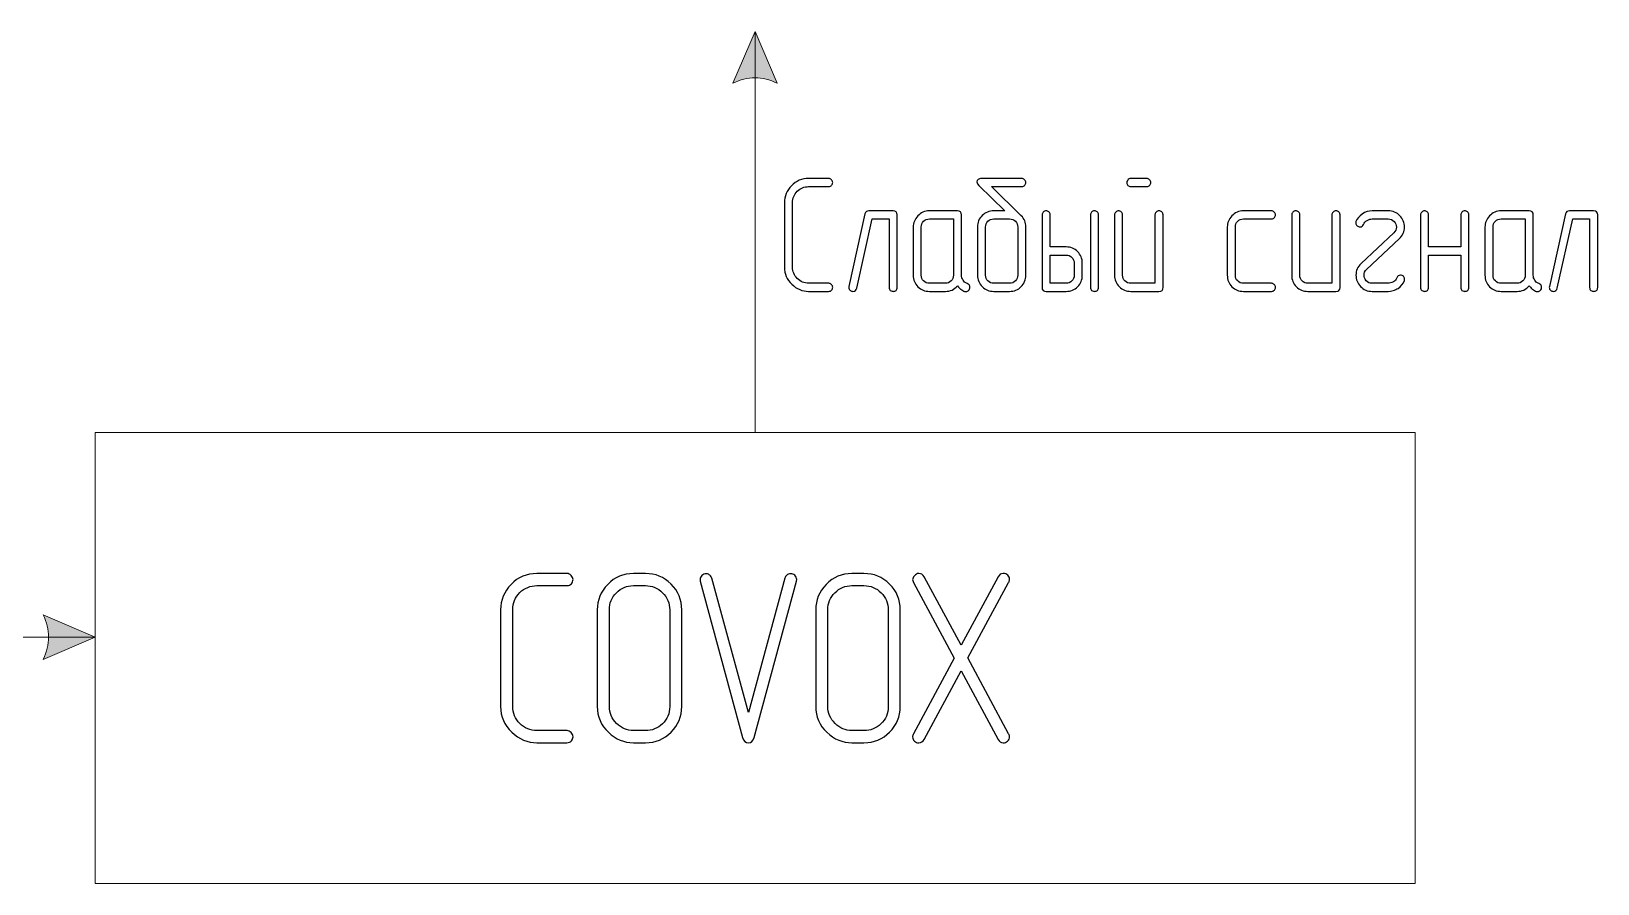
# Model space of a CAD drawing. Header units: millimetres. Extents: x -200 to 200, y -144 to 143.
# Drawn here: x -42.2 to 11.4, y -100.5 to -71.4 of the extents above; entities that cross this region are included whole.
import ezdxf

# ---------------------------------------------------------------- set-up
doc = ezdxf.new("R2010")
doc.units = ezdxf.units.MM
doc.header["$MEASUREMENT"] = 0
doc.layers.add('BLACK', color=7, linetype='Continuous')

msp = doc.modelspace()

# ---------------------------------------------------------------- hatches: boundary and pattern name
at = {"layer": 'BLACK', "true_color": 0x2b2a29}
h = msp.add_hatch(color=250, dxfattribs=at)
edge = h.paths.add_edge_path()
edge.add_spline(control_points=[(-17.443, -71.3747), (-17.443, -71.3747), (-18.205, -73.1526), (-18.205, -73.1526), (-17.697, -72.8986), (-17.189, -72.8987), (-16.681, -73.1527), (-16.681, -73.1527), (-17.443, -71.3747), (-17.443, -71.3747)], knot_values=[0, 0, 0, 0, 0.3333333, 0.3333333, 0.3333333, 0.6666667, 0.6666667, 0.6666667, 1, 1, 1, 1], degree=3, periodic=1)
h = msp.add_hatch(color=250, dxfattribs=at)
edge = h.paths.add_edge_path()
edge.add_spline(control_points=[(-40.0365, -92.0979), (-40.0365, -92.0979), (-41.8145, -91.3359), (-41.8145, -91.3359), (-41.5605, -91.8439), (-41.5605, -92.3519), (-41.8145, -92.8599), (-41.8145, -92.8599), (-40.0365, -92.0979), (-40.0365, -92.0979)], knot_values=[0, 0, 0, 0, 0.3333333, 0.3333333, 0.3333333, 0.6666667, 0.6666667, 0.6666667, 1, 1, 1, 1], degree=3, periodic=1)

# ---------------------------------------------------------------- linework, layer by layer
at = {"layer": 'BLACK', "color": 250, "lineweight": 20}
msp.add_lwpolyline([(-40.0365, -100.5345), (5.1505, -100.5345), (5.1505, -85.1043), (-40.0365, -85.1043), (-40.0365, -100.5345)], close=True, dxfattribs=at)
for points in [[(-39.771, 92.8986), (-39.771, 92.8986), (-109.3226, 92.8986), (-109.3226, 92.8986), (-109.3226, 92.8986), (-109.3226, -92.0979), (-109.3226, -92.0979), (-109.3226, -92.0979), (-40.0365, -92.0979), (-40.0365, -92.0979)], [(-17.443, -71.3747), (-17.443, -71.3747), (-18.205, -73.1526), (-18.205, -73.1526), (-17.697, -72.8986), (-17.189, -72.8987), (-16.681, -73.1527), (-16.681, -73.1527), (-17.443, -71.3747), (-17.443, -71.3747)], [(-40.0365, -92.0979), (-40.0365, -92.0979), (-41.8145, -91.3359), (-41.8145, -91.3359), (-41.5605, -91.8439), (-41.5605, -92.3519), (-41.8145, -92.8599), (-41.8145, -92.8599), (-40.0365, -92.0979), (-40.0365, -92.0979)]]:
    msp.add_open_spline(points, degree=3, knots=[0, 0, 0, 0, 0.3333333, 0.3333333, 0.3333333, 0.6666667, 0.6666667, 0.6666667, 1, 1, 1, 1], dxfattribs=at)
msp.add_open_spline([(-17.443, -85.1043), (-17.443, -85.1043), (-17.443, -71.3747), (-17.443, -71.3747)], degree=3, dxfattribs=at)
at = {"layer": 'BLACK', "color": 250}
for points, knots in [([(-14.9239, -80.2706), (-14.9239, -80.2706), (-15.6097, -80.2706), (-15.6097, -80.2706), (-15.8242, -80.2706), (-16.0161, -80.1897), (-16.1855, -80.0288), (-16.3539, -79.868), (-16.4385, -79.6732), (-16.4385, -79.4437), (-16.4385, -79.4437), (-16.4385, -77.2367), (-16.4385, -77.2367), (-16.4385, -77.0166), (-16.3586, -76.8238), (-16.1986, -76.6582), (-16.0387, -76.4926), (-15.843, -76.4098), (-15.6097, -76.4098), (-15.6097, -76.4098), (-14.9239, -76.4098), (-14.9239, -76.4098), (-14.8901, -76.4098), (-14.859, -76.4249), (-14.8299, -76.454), (-14.8007, -76.4832), (-14.7857, -76.5152), (-14.7857, -76.5481), (-14.7857, -76.581), (-14.7979, -76.613), (-14.8214, -76.6422), (-14.8459, -76.6714), (-14.8797, -76.6864), (-14.923, -76.6864), (-14.923, -76.6864), (-15.6088, -76.6864), (-15.6088, -76.6864), (-15.7612, -76.6864), (-15.891, -76.7391), (-15.9992, -76.8444), (-16.1074, -76.9508), (-16.1619, -77.0815), (-16.1619, -77.2377), (-16.1619, -77.2377), (-16.1619, -79.4428), (-16.1619, -79.4428), (-16.1619, -79.5933), (-16.1074, -79.7231), (-15.9992, -79.8313), (-15.891, -79.9395), (-15.7612, -79.994), (-15.6088, -79.994), (-15.6088, -79.994), (-14.923, -79.994), (-14.923, -79.994), (-14.8901, -79.994), (-14.859, -80.0091), (-14.8299, -80.0382), (-14.8007, -80.0674), (-14.7857, -80.0994), (-14.7857, -80.1323), (-14.7857, -80.1652), (-14.7979, -80.1972), (-14.8214, -80.2264), (-14.8459, -80.2555), (-14.8797, -80.2706), (-14.9239, -80.2706)], [0, 0, 0, 0, 0.0454545, 0.0454545, 0.0454545, 0.0909091, 0.0909091, 0.0909091, 0.1363636, 0.1363636, 0.1363636, 0.1818182, 0.1818182, 0.1818182, 0.2272727, 0.2272727, 0.2272727, 0.2727273, 0.2727273, 0.2727273, 0.3181818, 0.3181818, 0.3181818, 0.3636364, 0.3636364, 0.3636364, 0.4090909, 0.4090909, 0.4090909, 0.4545455, 0.4545455, 0.4545455, 0.5, 0.5, 0.5, 0.5454545, 0.5454545, 0.5454545, 0.5909091, 0.5909091, 0.5909091, 0.6363636, 0.6363636, 0.6363636, 0.6818182, 0.6818182, 0.6818182, 0.7272727, 0.7272727, 0.7272727, 0.7727273, 0.7727273, 0.7727273, 0.8181818, 0.8181818, 0.8181818, 0.8636364, 0.8636364, 0.8636364, 0.9090909, 0.9090909, 0.9090909, 0.9545455, 0.9545455, 0.9545455, 1, 1, 1, 1]), ([(-8.3397, -77.6704), (-8.3397, -77.6704), (-8.335, -77.6761), (-8.335, -77.6761), (-8.335, -77.6761), (-8.3293, -77.6817), (-8.3293, -77.6817), (-8.2268, -77.788), (-8.1751, -77.9159), (-8.1751, -78.0646), (-8.1751, -78.0646), (-8.1751, -79.7193), (-8.1751, -79.7193), (-8.1751, -79.8698), (-8.2277, -79.9997), (-8.3331, -80.1079), (-8.4394, -80.216), (-8.5711, -80.2706), (-8.7292, -80.2706), (-8.7292, -80.2706), (-9.2748, -80.2706), (-9.2748, -80.2706), (-9.4272, -80.2706), (-9.5579, -80.216), (-9.6661, -80.1079), (-9.7743, -79.9997), (-9.8289, -79.8698), (-9.8289, -79.7193), (-9.8289, -79.7193), (-9.8289, -78.0674), (-9.8289, -78.0674), (-9.8289, -77.9131), (-9.7752, -77.7824), (-9.6689, -77.6761), (-9.5617, -77.5698), (-9.43, -77.5161), (-9.2738, -77.5161), (-9.2738, -77.5161), (-8.8975, -77.5161), (-8.8975, -77.5161), (-8.8975, -77.5161), (-9.7847, -76.6478), (-9.7847, -76.6478), (-9.7847, -76.6478), (-9.8289, -76.5895), (-9.8289, -76.5895), (-9.8402, -76.5688), (-9.8458, -76.5481), (-9.8458, -76.5255), (-9.8458, -76.4926), (-9.8317, -76.4653), (-9.8044, -76.4428), (-9.7771, -76.4211), (-9.7386, -76.4098), (-9.6887, -76.4098), (-9.6887, -76.4098), (-8.3124, -76.4098), (-8.3124, -76.4098), (-8.2795, -76.4098), (-8.2484, -76.4249), (-8.2193, -76.454), (-8.1901, -76.4832), (-8.1751, -76.5152), (-8.1751, -76.5481), (-8.1751, -76.581), (-8.1873, -76.613), (-8.2108, -76.6422), (-8.2343, -76.6714), (-8.2682, -76.6864), (-8.3124, -76.6864), (-8.3124, -76.6864), (-9.35, -76.6864), (-9.35, -76.6864), (-9.35, -76.6864), (-8.3397, -77.6704), (-8.3397, -77.6704)], [0, 0, 0, 0, 0.04, 0.04, 0.04, 0.08, 0.08, 0.08, 0.12, 0.12, 0.12, 0.16, 0.16, 0.16, 0.2, 0.2, 0.2, 0.24, 0.24, 0.24, 0.28, 0.28, 0.28, 0.32, 0.32, 0.32, 0.36, 0.36, 0.36, 0.4, 0.4, 0.4, 0.44, 0.44, 0.44, 0.48, 0.48, 0.48, 0.52, 0.52, 0.52, 0.56, 0.56, 0.56, 0.6, 0.6, 0.6, 0.64, 0.64, 0.64, 0.68, 0.68, 0.68, 0.72, 0.72, 0.72, 0.76, 0.76, 0.76, 0.8, 0.8, 0.8, 0.84, 0.84, 0.84, 0.88, 0.88, 0.88, 0.92, 0.92, 0.92, 0.96, 0.96, 0.96, 1, 1, 1, 1]), ([(-4.0339, -76.6864), (-4.0339, -76.6864), (-4.5815, -76.6864), (-4.5815, -76.6864), (-4.6238, -76.6864), (-4.6577, -76.6732), (-4.684, -76.6478), (-4.7075, -76.6177), (-4.7197, -76.5848), (-4.7197, -76.5481), (-4.7197, -76.5274), (-4.7084, -76.5001), (-4.6849, -76.4635), (-4.6624, -76.4277), (-4.6275, -76.4098), (-4.5815, -76.4098), (-4.5815, -76.4098), (-4.0339, -76.4098), (-4.0339, -76.4098), (-4.001, -76.4098), (-3.969, -76.4249), (-3.9399, -76.454), (-3.9107, -76.4832), (-3.8957, -76.5152), (-3.8957, -76.5481), (-3.8957, -76.581), (-3.9079, -76.613), (-3.9314, -76.6422), (-3.9559, -76.6714), (-3.9897, -76.6864), (-4.0339, -76.6864)], [0, 0, 0, 0, 0.1, 0.1, 0.1, 0.2, 0.2, 0.2, 0.3, 0.3, 0.3, 0.4, 0.4, 0.4, 0.5, 0.5, 0.5, 0.6, 0.6, 0.6, 0.7, 0.7, 0.7, 0.8, 0.8, 0.8, 0.9, 0.9, 0.9, 1, 1, 1, 1]), ([(-12.5796, -80.1333), (-12.5796, -80.1765), (-12.5928, -80.2123), (-12.6182, -80.2377), (-12.6445, -80.2593), (-12.6775, -80.2706), (-12.7179, -80.2706), (-12.7348, -80.2706), (-12.7668, -80.2593), (-12.8148, -80.2377), (-12.8421, -80.2151), (-12.8562, -80.1803), (-12.8562, -80.1333), (-12.8562, -80.1333), (-12.8562, -77.7927), (-12.8562, -77.7927), (-12.8562, -77.7927), (-13.4347, -77.7927), (-13.4347, -77.7927), (-13.4347, -77.7927), (-13.9616, -80.1634), (-13.9616, -80.1634), (-13.9785, -80.2349), (-14.0208, -80.2706), (-14.0914, -80.2706), (-14.1299, -80.2706), (-14.1629, -80.2584), (-14.192, -80.233), (-14.2203, -80.2085), (-14.2344, -80.1756), (-14.2344, -80.1361), (-14.2344, -80.1361), (-14.2315, -80.1022), (-14.2315, -80.1022), (-14.2315, -80.1022), (-13.6803, -77.6234), (-13.6803, -77.6234), (-13.6633, -77.5519), (-13.6182, -77.5161), (-13.5448, -77.5161), (-13.5448, -77.5161), (-12.7179, -77.5161), (-12.7179, -77.5161), (-12.6257, -77.5161), (-12.5796, -77.5622), (-12.5796, -77.6535), (-12.5796, -77.6535), (-12.5796, -80.1333), (-12.5796, -80.1333)], [0, 0, 0, 0, 0.0625, 0.0625, 0.0625, 0.125, 0.125, 0.125, 0.1875, 0.1875, 0.1875, 0.25, 0.25, 0.25, 0.3125, 0.3125, 0.3125, 0.375, 0.375, 0.375, 0.4375, 0.4375, 0.4375, 0.5, 0.5, 0.5, 0.5625, 0.5625, 0.5625, 0.625, 0.625, 0.625, 0.6875, 0.6875, 0.6875, 0.75, 0.75, 0.75, 0.8125, 0.8125, 0.8125, 0.875, 0.875, 0.875, 0.9375, 0.9375, 0.9375, 1, 1, 1, 1]), ([(-10.1873, -80.0034), (-10.1215, -80.026), (-10.0876, -80.0693), (-10.0876, -80.1333), (-10.0876, -80.1737), (-10.1008, -80.2076), (-10.1271, -80.2349), (-10.1487, -80.2621), (-10.1798, -80.2762), (-10.2202, -80.2762), (-10.2202, -80.2762), (-10.2701, -80.2706), (-10.2701, -80.2706), (-10.3105, -80.2593), (-10.3548, -80.2339), (-10.4027, -80.1925), (-10.4187, -80.1831), (-10.4554, -80.1474), (-10.5128, -80.0843), (-10.621, -80.2085), (-10.7593, -80.2706), (-10.9258, -80.2706), (-10.9258, -80.2706), (-11.4771, -80.2706), (-11.4771, -80.2706), (-11.6313, -80.2706), (-11.7621, -80.217), (-11.8684, -80.1107), (-11.9747, -80.0044), (-12.0283, -79.8736), (-12.0283, -79.7193), (-12.0283, -79.7193), (-12.0283, -78.0674), (-12.0283, -78.0674), (-12.0283, -77.9291), (-11.9756, -77.8031), (-11.8712, -77.6883), (-11.7668, -77.5735), (-11.6351, -77.5161), (-11.4771, -77.5161), (-11.4771, -77.5161), (-10.5128, -77.5161), (-10.5128, -77.5161), (-10.4206, -77.5161), (-10.3745, -77.5622), (-10.3745, -77.6535), (-10.3745, -77.6535), (-10.3745, -79.7174), (-10.3745, -79.7174), (-10.3745, -79.773), (-10.3576, -79.8303), (-10.3247, -79.8905), (-10.2974, -79.9329), (-10.2513, -79.9705), (-10.1873, -80.0034)], [0, 0, 0, 0, 0.0555556, 0.0555556, 0.0555556, 0.1111111, 0.1111111, 0.1111111, 0.1666667, 0.1666667, 0.1666667, 0.2222222, 0.2222222, 0.2222222, 0.2777778, 0.2777778, 0.2777778, 0.3333333, 0.3333333, 0.3333333, 0.3888889, 0.3888889, 0.3888889, 0.4444444, 0.4444444, 0.4444444, 0.5, 0.5, 0.5, 0.5555556, 0.5555556, 0.5555556, 0.6111111, 0.6111111, 0.6111111, 0.6666667, 0.6666667, 0.6666667, 0.7222222, 0.7222222, 0.7222222, 0.7777778, 0.7777778, 0.7777778, 0.8333333, 0.8333333, 0.8333333, 0.8888889, 0.8888889, 0.8888889, 0.9444444, 0.9444444, 0.9444444, 1, 1, 1, 1]), ([(-7.3415, -78.7523), (-7.3415, -78.7523), (-6.7912, -78.7523), (-6.7912, -78.7523), (-6.6388, -78.7523), (-6.509, -78.8049), (-6.4018, -78.9112), (-6.2945, -79.0166), (-6.2409, -79.1483), (-6.2409, -79.3045), (-6.2409, -79.3045), (-6.2409, -79.7184), (-6.2409, -79.7184), (-6.2409, -79.8727), (-6.2945, -80.0034), (-6.4008, -80.1107), (-6.5071, -80.217), (-6.6379, -80.2706), (-6.7922, -80.2706), (-6.7922, -80.2706), (-7.4808, -80.2706), (-7.4808, -80.2706), (-7.572, -80.2706), (-7.6181, -80.2245), (-7.6181, -80.1333), (-7.6181, -80.1333), (-7.6181, -77.6535), (-7.6181, -77.6535), (-7.6181, -77.6243), (-7.604, -77.5942), (-7.5767, -77.5632), (-7.5485, -77.5321), (-7.5165, -77.5161), (-7.4798, -77.5161), (-7.4469, -77.5161), (-7.4149, -77.5284), (-7.3858, -77.5519), (-7.3566, -77.5754), (-7.3415, -77.6093), (-7.3415, -77.6535), (-7.3415, -77.6535), (-7.3415, -78.7523), (-7.3415, -78.7523)], [0, 0, 0, 0, 0.0714286, 0.0714286, 0.0714286, 0.1428571, 0.1428571, 0.1428571, 0.2142857, 0.2142857, 0.2142857, 0.2857143, 0.2857143, 0.2857143, 0.3571429, 0.3571429, 0.3571429, 0.4285714, 0.4285714, 0.4285714, 0.5, 0.5, 0.5, 0.5714286, 0.5714286, 0.5714286, 0.6428571, 0.6428571, 0.6428571, 0.7142857, 0.7142857, 0.7142857, 0.7857143, 0.7857143, 0.7857143, 0.8571429, 0.8571429, 0.8571429, 0.9285714, 0.9285714, 0.9285714, 1, 1, 1, 1]), ([(-5.6877, -80.1333), (-5.6877, -80.1765), (-5.7009, -80.2123), (-5.7263, -80.2377), (-5.7527, -80.2593), (-5.7856, -80.2706), (-5.826, -80.2706), (-5.843, -80.2706), (-5.8749, -80.2593), (-5.9229, -80.2377), (-5.9502, -80.2151), (-5.9643, -80.1803), (-5.9643, -80.1333), (-5.9643, -80.1333), (-5.9643, -77.6535), (-5.9643, -77.6535), (-5.9643, -77.6243), (-5.9502, -77.5942), (-5.9229, -77.5632), (-5.8947, -77.5321), (-5.8627, -77.5161), (-5.826, -77.5161), (-5.7931, -77.5161), (-5.7611, -77.5284), (-5.732, -77.5519), (-5.7028, -77.5754), (-5.6877, -77.6102), (-5.6877, -77.6535), (-5.6877, -77.6535), (-5.6877, -80.1333), (-5.6877, -80.1333)], [0, 0, 0, 0, 0.1, 0.1, 0.1, 0.2, 0.2, 0.2, 0.3, 0.3, 0.3, 0.4, 0.4, 0.4, 0.5, 0.5, 0.5, 0.6, 0.6, 0.6, 0.7, 0.7, 0.7, 0.8, 0.8, 0.8, 0.9, 0.9, 0.9, 1, 1, 1, 1]), ([(-3.478, -80.1323), (-3.478, -80.2245), (-3.5241, -80.2706), (-3.6163, -80.2706), (-3.6163, -80.2706), (-4.5815, -80.2706), (-4.5815, -80.2706), (-4.7348, -80.2706), (-4.8656, -80.216), (-4.9747, -80.1079), (-5.0829, -79.9997), (-5.1374, -79.8698), (-5.1374, -79.7193), (-5.1374, -79.7193), (-5.1374, -77.6525), (-5.1374, -77.6525), (-5.1374, -77.6224), (-5.1233, -77.5923), (-5.096, -77.5613), (-5.0678, -77.5302), (-5.0358, -77.5143), (-4.9991, -77.5143), (-4.9662, -77.5143), (-4.9342, -77.5265), (-4.9051, -77.55), (-4.8759, -77.5745), (-4.8608, -77.6083), (-4.8608, -77.6525), (-4.8608, -77.6525), (-4.8608, -79.7184), (-4.8608, -79.7184), (-4.8608, -79.7955), (-4.8345, -79.8604), (-4.7809, -79.9141), (-4.7273, -79.9677), (-4.6605, -79.994), (-4.5815, -79.994), (-4.5815, -79.994), (-3.7545, -79.994), (-3.7545, -79.994), (-3.7545, -79.994), (-3.7545, -77.6525), (-3.7545, -77.6525), (-3.7545, -77.6224), (-3.7404, -77.5923), (-3.7132, -77.5613), (-3.6849, -77.5302), (-3.6529, -77.5143), (-3.6163, -77.5143), (-3.5833, -77.5143), (-3.5513, -77.5265), (-3.5222, -77.55), (-3.493, -77.5745), (-3.478, -77.6083), (-3.478, -77.6525), (-3.478, -77.6525), (-3.478, -80.1323), (-3.478, -80.1323)], [0, 0, 0, 0, 0.0526316, 0.0526316, 0.0526316, 0.1052632, 0.1052632, 0.1052632, 0.1578947, 0.1578947, 0.1578947, 0.2105263, 0.2105263, 0.2105263, 0.2631579, 0.2631579, 0.2631579, 0.3157895, 0.3157895, 0.3157895, 0.3684211, 0.3684211, 0.3684211, 0.4210526, 0.4210526, 0.4210526, 0.4736842, 0.4736842, 0.4736842, 0.5263158, 0.5263158, 0.5263158, 0.5789474, 0.5789474, 0.5789474, 0.6315789, 0.6315789, 0.6315789, 0.6842105, 0.6842105, 0.6842105, 0.7368421, 0.7368421, 0.7368421, 0.7894737, 0.7894737, 0.7894737, 0.8421053, 0.8421053, 0.8421053, 0.8947368, 0.8947368, 0.8947368, 0.9473684, 0.9473684, 0.9473684, 1, 1, 1, 1]), ([(0.2361, -80.2706), (0.2361, -80.2706), (-0.7273, -80.2706), (-0.7273, -80.2706), (-0.8815, -80.2706), (-1.0123, -80.217), (-1.1186, -80.1107), (-1.2249, -80.0044), (-1.2785, -79.8736), (-1.2785, -79.7193), (-1.2785, -79.7193), (-1.2785, -78.0674), (-1.2785, -78.0674), (-1.2785, -77.9291), (-1.2258, -77.8031), (-1.1214, -77.6883), (-1.017, -77.5735), (-0.8853, -77.5161), (-0.7273, -77.5161), (-0.7273, -77.5161), (0.2361, -77.5161), (0.2361, -77.5161), (0.2699, -77.5161), (0.301, -77.5312), (0.3301, -77.5603), (0.3593, -77.5895), (0.3743, -77.6215), (0.3743, -77.6544), (0.3743, -77.6873), (0.3621, -77.7193), (0.3386, -77.7485), (0.3141, -77.7777), (0.2803, -77.7927), (0.237, -77.7927), (0.237, -77.7927), (-0.7263, -77.7927), (-0.7263, -77.7927), (-0.8035, -77.7927), (-0.8693, -77.819), (-0.922, -77.8727), (-0.9756, -77.9254), (-1.0019, -77.9912), (-1.0019, -78.0674), (-1.0019, -78.0674), (-1.0019, -79.7184), (-1.0019, -79.7184), (-1.0019, -79.7955), (-0.9756, -79.8614), (-0.922, -79.9141), (-0.8693, -79.9677), (-0.8035, -79.994), (-0.7263, -79.994), (-0.7263, -79.994), (0.237, -79.994), (0.237, -79.994), (0.2699, -79.994), (0.301, -80.0091), (0.3301, -80.0382), (0.3593, -80.0674), (0.3743, -80.0994), (0.3743, -80.1323), (0.3743, -80.1652), (0.3621, -80.1972), (0.3386, -80.2264), (0.3141, -80.2555), (0.2803, -80.2706), (0.2361, -80.2706)], [0, 0, 0, 0, 0.0454545, 0.0454545, 0.0454545, 0.0909091, 0.0909091, 0.0909091, 0.1363636, 0.1363636, 0.1363636, 0.1818182, 0.1818182, 0.1818182, 0.2272727, 0.2272727, 0.2272727, 0.2727273, 0.2727273, 0.2727273, 0.3181818, 0.3181818, 0.3181818, 0.3636364, 0.3636364, 0.3636364, 0.4090909, 0.4090909, 0.4090909, 0.4545455, 0.4545455, 0.4545455, 0.5, 0.5, 0.5, 0.5454545, 0.5454545, 0.5454545, 0.5909091, 0.5909091, 0.5909091, 0.6363636, 0.6363636, 0.6363636, 0.6818182, 0.6818182, 0.6818182, 0.7272727, 0.7272727, 0.7272727, 0.7727273, 0.7727273, 0.7727273, 0.8181818, 0.8181818, 0.8181818, 0.8636364, 0.8636364, 0.8636364, 0.9090909, 0.9090909, 0.9090909, 0.9545455, 0.9545455, 0.9545455, 1, 1, 1, 1]), ([(2.5804, -80.1333), (2.5804, -80.2245), (2.5343, -80.2706), (2.4421, -80.2706), (2.4421, -80.2706), (1.4778, -80.2706), (1.4778, -80.2706), (1.3236, -80.2706), (1.1928, -80.217), (1.0865, -80.1107), (0.9802, -80.0044), (0.9266, -79.8736), (0.9266, -79.7193), (0.9266, -79.7193), (0.9266, -77.6535), (0.9266, -77.6535), (0.9266, -77.6243), (0.9407, -77.5942), (0.968, -77.5632), (0.9962, -77.5321), (1.0282, -77.5161), (1.0649, -77.5161), (1.0978, -77.5161), (1.1298, -77.5284), (1.1589, -77.5519), (1.1881, -77.5754), (1.2032, -77.6102), (1.2032, -77.6535), (1.2032, -77.6535), (1.2032, -79.7184), (1.2032, -79.7184), (1.2032, -79.7955), (1.2295, -79.8614), (1.2831, -79.9141), (1.3358, -79.9677), (1.4016, -79.994), (1.4788, -79.994), (1.4788, -79.994), (2.3038, -79.994), (2.3038, -79.994), (2.3038, -79.994), (2.3038, -77.6535), (2.3038, -77.6535), (2.3038, -77.6243), (2.3179, -77.5942), (2.3452, -77.5632), (2.3734, -77.5321), (2.4054, -77.5161), (2.4421, -77.5161), (2.475, -77.5161), (2.507, -77.5284), (2.5362, -77.5519), (2.5653, -77.5754), (2.5804, -77.6102), (2.5804, -77.6535), (2.5804, -77.6535), (2.5804, -80.1333), (2.5804, -80.1333)], [0, 0, 0, 0, 0.0526316, 0.0526316, 0.0526316, 0.1052632, 0.1052632, 0.1052632, 0.1578947, 0.1578947, 0.1578947, 0.2105263, 0.2105263, 0.2105263, 0.2631579, 0.2631579, 0.2631579, 0.3157895, 0.3157895, 0.3157895, 0.3684211, 0.3684211, 0.3684211, 0.4210526, 0.4210526, 0.4210526, 0.4736842, 0.4736842, 0.4736842, 0.5263158, 0.5263158, 0.5263158, 0.5789474, 0.5789474, 0.5789474, 0.6315789, 0.6315789, 0.6315789, 0.6842105, 0.6842105, 0.6842105, 0.7368421, 0.7368421, 0.7368421, 0.7894737, 0.7894737, 0.7894737, 0.8421053, 0.8421053, 0.8421053, 0.8947368, 0.8947368, 0.8947368, 0.9473684, 0.9473684, 0.9473684, 1, 1, 1, 1]), ([(4.7855, -79.9028), (4.7469, -80.0119), (4.6745, -80.1003), (4.5672, -80.1681), (4.5174, -80.1963), (4.4628, -80.2207), (4.4017, -80.2433), (4.4017, -80.2433), (4.3104, -80.2621), (4.3104, -80.2621), (4.3104, -80.2621), (4.2305, -80.2706), (4.2305, -80.2706), (4.2305, -80.2706), (3.6782, -80.2706), (3.6782, -80.2706), (3.5183, -80.2706), (3.3857, -80.2151), (3.2822, -80.1041), (3.1778, -79.9931), (3.126, -79.8642), (3.126, -79.7174), (3.126, -79.5632), (3.1844, -79.4305), (3.3001, -79.3205), (3.3001, -79.3205), (4.4233, -78.2687), (4.4233, -78.2687), (4.4807, -78.2123), (4.5089, -78.1464), (4.5089, -78.0712), (4.5089, -77.9997), (4.4835, -77.9348), (4.4318, -77.8783), (4.38, -77.8209), (4.3132, -77.7927), (4.2305, -77.7927), (4.2305, -77.7927), (3.6792, -77.7927), (3.6792, -77.7927), (3.6246, -77.7927), (3.5682, -77.8096), (3.5099, -77.8435), (3.4525, -77.8774), (3.4101, -77.9225), (3.3847, -77.9809), (3.3631, -78.0373), (3.3217, -78.0655), (3.2606, -78.0655), (3.2239, -78.0655), (3.1919, -78.0533), (3.1627, -78.0288), (3.1345, -78.0044), (3.1204, -77.9724), (3.1204, -77.9338), (3.1204, -77.9338), (3.126, -77.8811), (3.126, -77.8811), (3.1646, -77.7842), (3.237, -77.6996), (3.3424, -77.6262), (3.4487, -77.5528), (3.5607, -77.5161), (3.6782, -77.5161), (3.6782, -77.5161), (4.2305, -77.5161), (4.2305, -77.5161), (4.3904, -77.5161), (4.523, -77.5716), (4.6284, -77.6826), (4.7328, -77.7936), (4.7855, -77.9225), (4.7855, -78.0693), (4.7855, -78.2236), (4.7272, -78.3562), (4.6114, -78.4663), (4.6114, -78.4663), (3.4882, -79.518), (3.4882, -79.518), (3.4308, -79.5745), (3.4026, -79.6403), (3.4026, -79.7156), (3.4026, -79.7711), (3.4271, -79.836), (3.4769, -79.9112), (3.5268, -79.9667), (3.5936, -79.994), (3.6782, -79.994), (3.6782, -79.994), (4.2305, -79.994), (4.2305, -79.994), (4.2728, -79.994), (4.333, -79.9771), (4.4101, -79.9442), (4.4647, -79.9112), (4.5033, -79.8651), (4.5258, -79.8059), (4.5475, -79.7466), (4.5898, -79.7174), (4.6528, -79.7174), (4.6895, -79.7174), (4.7225, -79.7297), (4.7507, -79.7551), (4.7789, -79.7795), (4.793, -79.8115), (4.793, -79.8501), (4.793, -79.8501), (4.7855, -79.9028), (4.7855, -79.9028)], [0, 0, 0, 0, 0.0277778, 0.0277778, 0.0277778, 0.0555556, 0.0555556, 0.0555556, 0.0833333, 0.0833333, 0.0833333, 0.1111111, 0.1111111, 0.1111111, 0.1388889, 0.1388889, 0.1388889, 0.1666667, 0.1666667, 0.1666667, 0.1944444, 0.1944444, 0.1944444, 0.2222222, 0.2222222, 0.2222222, 0.25, 0.25, 0.25, 0.2777778, 0.2777778, 0.2777778, 0.3055556, 0.3055556, 0.3055556, 0.3333333, 0.3333333, 0.3333333, 0.3611111, 0.3611111, 0.3611111, 0.3888889, 0.3888889, 0.3888889, 0.4166667, 0.4166667, 0.4166667, 0.4444444, 0.4444444, 0.4444444, 0.4722222, 0.4722222, 0.4722222, 0.5, 0.5, 0.5, 0.5277778, 0.5277778, 0.5277778, 0.5555556, 0.5555556, 0.5555556, 0.5833333, 0.5833333, 0.5833333, 0.6111111, 0.6111111, 0.6111111, 0.6388889, 0.6388889, 0.6388889, 0.6666667, 0.6666667, 0.6666667, 0.6944444, 0.6944444, 0.6944444, 0.7222222, 0.7222222, 0.7222222, 0.75, 0.75, 0.75, 0.7777778, 0.7777778, 0.7777778, 0.8055556, 0.8055556, 0.8055556, 0.8333333, 0.8333333, 0.8333333, 0.8611111, 0.8611111, 0.8611111, 0.8888889, 0.8888889, 0.8888889, 0.9166667, 0.9166667, 0.9166667, 0.9444444, 0.9444444, 0.9444444, 0.9722222, 0.9722222, 0.9722222, 1, 1, 1, 1]), ([(6.714, -78.7523), (6.714, -78.7523), (6.714, -77.6535), (6.714, -77.6535), (6.714, -77.6243), (6.7281, -77.5942), (6.7554, -77.5632), (6.7836, -77.5321), (6.8156, -77.5161), (6.8523, -77.5161), (6.8852, -77.5161), (6.9172, -77.5284), (6.9464, -77.5519), (6.9755, -77.5754), (6.9906, -77.6102), (6.9906, -77.6535), (6.9906, -77.6535), (6.9906, -80.1333), (6.9906, -80.1333), (6.9906, -80.1765), (6.9774, -80.2123), (6.952, -80.2377), (6.9257, -80.2593), (6.8927, -80.2706), (6.8523, -80.2706), (6.8354, -80.2706), (6.8034, -80.2593), (6.7554, -80.2377), (6.7281, -80.2151), (6.714, -80.1803), (6.714, -80.1323), (6.714, -80.1323), (6.714, -79.0288), (6.714, -79.0288), (6.714, -79.0288), (5.6134, -79.0288), (5.6134, -79.0288), (5.6134, -79.0288), (5.6134, -80.1323), (5.6134, -80.1323), (5.6134, -80.1765), (5.6002, -80.2113), (5.5748, -80.2377), (5.5484, -80.2593), (5.5155, -80.2706), (5.4751, -80.2706), (5.4581, -80.2706), (5.4261, -80.2593), (5.3782, -80.2377), (5.3509, -80.2151), (5.3368, -80.1803), (5.3368, -80.1333), (5.3368, -80.1333), (5.3368, -77.6535), (5.3368, -77.6535), (5.3368, -77.6243), (5.3509, -77.5942), (5.3782, -77.5632), (5.4064, -77.5321), (5.4384, -77.5161), (5.4751, -77.5161), (5.508, -77.5161), (5.54, -77.5284), (5.5691, -77.5519), (5.5983, -77.5754), (5.6134, -77.6093), (5.6134, -77.6535), (5.6134, -77.6535), (5.6134, -78.7523), (5.6134, -78.7523), (5.6134, -78.7523), (6.714, -78.7523), (6.714, -78.7523)], [0, 0, 0, 0, 0.0416667, 0.0416667, 0.0416667, 0.0833333, 0.0833333, 0.0833333, 0.125, 0.125, 0.125, 0.1666667, 0.1666667, 0.1666667, 0.2083333, 0.2083333, 0.2083333, 0.25, 0.25, 0.25, 0.2916667, 0.2916667, 0.2916667, 0.3333333, 0.3333333, 0.3333333, 0.375, 0.375, 0.375, 0.4166667, 0.4166667, 0.4166667, 0.4583333, 0.4583333, 0.4583333, 0.5, 0.5, 0.5, 0.5416667, 0.5416667, 0.5416667, 0.5833333, 0.5833333, 0.5833333, 0.625, 0.625, 0.625, 0.6666667, 0.6666667, 0.6666667, 0.7083333, 0.7083333, 0.7083333, 0.75, 0.75, 0.75, 0.7916667, 0.7916667, 0.7916667, 0.8333333, 0.8333333, 0.8333333, 0.875, 0.875, 0.875, 0.9166667, 0.9166667, 0.9166667, 0.9583333, 0.9583333, 0.9583333, 1, 1, 1, 1]), ([(9.3829, -80.0034), (9.4487, -80.026), (9.4826, -80.0693), (9.4826, -80.1333), (9.4826, -80.1737), (9.4694, -80.2076), (9.4431, -80.2349), (9.4215, -80.2621), (9.3904, -80.2762), (9.35, -80.2762), (9.35, -80.2762), (9.3001, -80.2706), (9.3001, -80.2706), (9.2597, -80.2593), (9.2154, -80.2339), (9.1675, -80.1925), (9.1515, -80.1831), (9.1148, -80.1474), (9.0574, -80.0843), (8.9492, -80.2085), (8.8109, -80.2706), (8.6444, -80.2706), (8.6444, -80.2706), (8.0931, -80.2706), (8.0931, -80.2706), (7.9389, -80.2706), (7.8081, -80.217), (7.7018, -80.1107), (7.5955, -80.0044), (7.5419, -79.8736), (7.5419, -79.7193), (7.5419, -79.7193), (7.5419, -78.0674), (7.5419, -78.0674), (7.5419, -77.9291), (7.5946, -77.8031), (7.699, -77.6883), (7.8034, -77.5735), (7.9351, -77.5161), (8.0931, -77.5161), (8.0931, -77.5161), (9.0574, -77.5161), (9.0574, -77.5161), (9.1496, -77.5161), (9.1957, -77.5622), (9.1957, -77.6535), (9.1957, -77.6535), (9.1957, -79.7174), (9.1957, -79.7174), (9.1957, -79.773), (9.2126, -79.8303), (9.2455, -79.8905), (9.2728, -79.9329), (9.3189, -79.9705), (9.3829, -80.0034)], [0, 0, 0, 0, 0.0555556, 0.0555556, 0.0555556, 0.1111111, 0.1111111, 0.1111111, 0.1666667, 0.1666667, 0.1666667, 0.2222222, 0.2222222, 0.2222222, 0.2777778, 0.2777778, 0.2777778, 0.3333333, 0.3333333, 0.3333333, 0.3888889, 0.3888889, 0.3888889, 0.4444444, 0.4444444, 0.4444444, 0.5, 0.5, 0.5, 0.5555556, 0.5555556, 0.5555556, 0.6111111, 0.6111111, 0.6111111, 0.6666667, 0.6666667, 0.6666667, 0.7222222, 0.7222222, 0.7222222, 0.7777778, 0.7777778, 0.7777778, 0.8333333, 0.8333333, 0.8333333, 0.8888889, 0.8888889, 0.8888889, 0.9444444, 0.9444444, 0.9444444, 1, 1, 1, 1]), ([(11.4008, -80.1333), (11.4008, -80.1765), (11.3876, -80.2123), (11.3622, -80.2377), (11.3359, -80.2593), (11.3029, -80.2706), (11.2625, -80.2706), (11.2456, -80.2706), (11.2136, -80.2593), (11.1656, -80.2377), (11.1383, -80.2151), (11.1242, -80.1803), (11.1242, -80.1333), (11.1242, -80.1333), (11.1242, -77.7927), (11.1242, -77.7927), (11.1242, -77.7927), (10.5457, -77.7927), (10.5457, -77.7927), (10.5457, -77.7927), (10.0188, -80.1634), (10.0188, -80.1634), (10.0019, -80.2349), (9.9596, -80.2706), (9.889, -80.2706), (9.8505, -80.2706), (9.8175, -80.2584), (9.7884, -80.233), (9.7601, -80.2085), (9.746, -80.1756), (9.746, -80.1361), (9.746, -80.1361), (9.7489, -80.1022), (9.7489, -80.1022), (9.7489, -80.1022), (10.3001, -77.6234), (10.3001, -77.6234), (10.3171, -77.5519), (10.3622, -77.5161), (10.4356, -77.5161), (10.4356, -77.5161), (11.2625, -77.5161), (11.2625, -77.5161), (11.3547, -77.5161), (11.4008, -77.5622), (11.4008, -77.6535), (11.4008, -77.6535), (11.4008, -80.1333), (11.4008, -80.1333)], [0, 0, 0, 0, 0.0625, 0.0625, 0.0625, 0.125, 0.125, 0.125, 0.1875, 0.1875, 0.1875, 0.25, 0.25, 0.25, 0.3125, 0.3125, 0.3125, 0.375, 0.375, 0.375, 0.4375, 0.4375, 0.4375, 0.5, 0.5, 0.5, 0.5625, 0.5625, 0.5625, 0.625, 0.625, 0.625, 0.6875, 0.6875, 0.6875, 0.75, 0.75, 0.75, 0.8125, 0.8125, 0.8125, 0.875, 0.875, 0.875, 0.9375, 0.9375, 0.9375, 1, 1, 1, 1]), ([(-10.6511, -79.7184), (-10.6511, -79.7184), (-10.6511, -77.7927), (-10.6511, -77.7927), (-10.6511, -77.7927), (-11.4761, -77.7927), (-11.4761, -77.7927), (-11.5533, -77.7927), (-11.6191, -77.819), (-11.6718, -77.8727), (-11.7254, -77.9254), (-11.7517, -77.9912), (-11.7517, -78.0674), (-11.7517, -78.0674), (-11.7517, -79.7184), (-11.7517, -79.7184), (-11.7517, -79.7955), (-11.7254, -79.8614), (-11.6718, -79.9141), (-11.6191, -79.9677), (-11.5533, -79.994), (-11.4761, -79.994), (-11.4761, -79.994), (-10.9258, -79.994), (-10.9258, -79.994), (-10.8496, -79.994), (-10.7837, -79.9677), (-10.7311, -79.9141), (-10.6774, -79.8614), (-10.6511, -79.7955), (-10.6511, -79.7184)], [0, 0, 0, 0, 0.1, 0.1, 0.1, 0.2, 0.2, 0.2, 0.3, 0.3, 0.3, 0.4, 0.4, 0.4, 0.5, 0.5, 0.5, 0.6, 0.6, 0.6, 0.7, 0.7, 0.7, 0.8, 0.8, 0.8, 0.9, 0.9, 0.9, 1, 1, 1, 1]), ([(-8.4516, -79.7184), (-8.4516, -79.7184), (-8.4516, -78.0674), (-8.4516, -78.0674), (-8.4516, -77.9912), (-8.478, -77.9254), (-8.5316, -77.8727), (-8.5843, -77.819), (-8.6511, -77.7927), (-8.7292, -77.7927), (-8.7292, -77.7927), (-9.2748, -77.7927), (-9.2748, -77.7927), (-9.351, -77.7927), (-9.4168, -77.82), (-9.4714, -77.8736), (-9.525, -77.9282), (-9.5523, -77.9931), (-9.5523, -78.0674), (-9.5523, -78.0674), (-9.5523, -79.7184), (-9.5523, -79.7184), (-9.5523, -79.7955), (-9.526, -79.8614), (-9.4723, -79.9141), (-9.4196, -79.9677), (-9.3529, -79.994), (-9.2748, -79.994), (-9.2748, -79.994), (-8.7292, -79.994), (-8.7292, -79.994), (-8.653, -79.994), (-8.5871, -79.9667), (-8.5325, -79.9131), (-8.4789, -79.8586), (-8.4516, -79.7936), (-8.4516, -79.7184)], [0, 0, 0, 0, 0.0833333, 0.0833333, 0.0833333, 0.1666667, 0.1666667, 0.1666667, 0.25, 0.25, 0.25, 0.3333333, 0.3333333, 0.3333333, 0.4166667, 0.4166667, 0.4166667, 0.5, 0.5, 0.5, 0.5833333, 0.5833333, 0.5833333, 0.6666667, 0.6666667, 0.6666667, 0.75, 0.75, 0.75, 0.8333333, 0.8333333, 0.8333333, 0.9166667, 0.9166667, 0.9166667, 1, 1, 1, 1]), ([(8.9191, -79.7184), (8.9191, -79.7184), (8.9191, -77.7927), (8.9191, -77.7927), (8.9191, -77.7927), (8.0941, -77.7927), (8.0941, -77.7927), (8.0169, -77.7927), (7.9511, -77.819), (7.8984, -77.8727), (7.8448, -77.9254), (7.8185, -77.9912), (7.8185, -78.0674), (7.8185, -78.0674), (7.8185, -79.7184), (7.8185, -79.7184), (7.8185, -79.7955), (7.8448, -79.8614), (7.8984, -79.9141), (7.9511, -79.9677), (8.0169, -79.994), (8.0941, -79.994), (8.0941, -79.994), (8.6444, -79.994), (8.6444, -79.994), (8.7206, -79.994), (8.7865, -79.9677), (8.8391, -79.9141), (8.8928, -79.8614), (8.9191, -79.7955), (8.9191, -79.7184)], [0, 0, 0, 0, 0.1, 0.1, 0.1, 0.2, 0.2, 0.2, 0.3, 0.3, 0.3, 0.4, 0.4, 0.4, 0.5, 0.5, 0.5, 0.6, 0.6, 0.6, 0.7, 0.7, 0.7, 0.8, 0.8, 0.8, 0.9, 0.9, 0.9, 1, 1, 1, 1]), ([(-7.3415, -79.0288), (-7.3415, -79.0288), (-7.3415, -79.994), (-7.3415, -79.994), (-7.3415, -79.994), (-6.7922, -79.994), (-6.7922, -79.994), (-6.715, -79.994), (-6.6501, -79.9677), (-6.5974, -79.9141), (-6.5438, -79.8604), (-6.5175, -79.7955), (-6.5175, -79.7184), (-6.5175, -79.7184), (-6.5175, -79.3045), (-6.5175, -79.3045), (-6.5175, -79.2273), (-6.5438, -79.1624), (-6.5974, -79.1088), (-6.6501, -79.0552), (-6.715, -79.0288), (-6.7922, -79.0288), (-6.7922, -79.0288), (-7.3415, -79.0288), (-7.3415, -79.0288)], [0, 0, 0, 0, 0.125, 0.125, 0.125, 0.25, 0.25, 0.25, 0.375, 0.375, 0.375, 0.5, 0.5, 0.5, 0.625, 0.625, 0.625, 0.75, 0.75, 0.75, 0.875, 0.875, 0.875, 1, 1, 1, 1]), ([(-23.8819, -95.715), (-23.8819, -95.715), (-24.9106, -95.715), (-24.9106, -95.715), (-25.2324, -95.715), (-25.5202, -95.5936), (-25.7742, -95.3523), (-26.0268, -95.111), (-26.1538, -94.8189), (-26.1538, -94.4746), (-26.1538, -94.4746), (-26.1538, -91.1641), (-26.1538, -91.1641), (-26.1538, -90.8339), (-26.0339, -90.5447), (-25.794, -90.2963), (-25.5541, -90.048), (-25.2606, -89.9238), (-24.9106, -89.9238), (-24.9106, -89.9238), (-23.8819, -89.9238), (-23.8819, -89.9238), (-23.8311, -89.9238), (-23.7846, -89.9464), (-23.7408, -89.9901), (-23.6971, -90.0338), (-23.6745, -90.0818), (-23.6745, -90.1312), (-23.6745, -90.1806), (-23.6928, -90.2286), (-23.7281, -90.2723), (-23.7648, -90.3161), (-23.8156, -90.3386), (-23.8805, -90.3386), (-23.8805, -90.3386), (-24.9092, -90.3386), (-24.9092, -90.3386), (-25.1378, -90.3386), (-25.3326, -90.4177), (-25.4948, -90.5757), (-25.6571, -90.7352), (-25.739, -90.9313), (-25.739, -91.1656), (-25.739, -91.1656), (-25.739, -94.4732), (-25.739, -94.4732), (-25.739, -94.699), (-25.6571, -94.8937), (-25.4948, -95.056), (-25.3326, -95.2183), (-25.1378, -95.3001), (-24.9092, -95.3001), (-24.9092, -95.3001), (-23.8805, -95.3001), (-23.8805, -95.3001), (-23.8311, -95.3001), (-23.7846, -95.3227), (-23.7408, -95.3665), (-23.6971, -95.4102), (-23.6745, -95.4582), (-23.6745, -95.5076), (-23.6745, -95.557), (-23.6928, -95.6049), (-23.7281, -95.6487), (-23.7648, -95.6924), (-23.8156, -95.715), (-23.8819, -95.715)], [0, 0, 0, 0, 0.0454545, 0.0454545, 0.0454545, 0.0909091, 0.0909091, 0.0909091, 0.1363636, 0.1363636, 0.1363636, 0.1818182, 0.1818182, 0.1818182, 0.2272727, 0.2272727, 0.2272727, 0.2727273, 0.2727273, 0.2727273, 0.3181818, 0.3181818, 0.3181818, 0.3636364, 0.3636364, 0.3636364, 0.4090909, 0.4090909, 0.4090909, 0.4545455, 0.4545455, 0.4545455, 0.5, 0.5, 0.5, 0.5454545, 0.5454545, 0.5454545, 0.5909091, 0.5909091, 0.5909091, 0.6363636, 0.6363636, 0.6363636, 0.6818182, 0.6818182, 0.6818182, 0.7272727, 0.7272727, 0.7272727, 0.7727273, 0.7727273, 0.7727273, 0.8181818, 0.8181818, 0.8181818, 0.8636364, 0.8636364, 0.8636364, 0.9090909, 0.9090909, 0.9090909, 0.9545455, 0.9545455, 0.9545455, 1, 1, 1, 1]), ([(-19.9505, -94.4746), (-19.9505, -94.8133), (-20.0719, -95.1054), (-20.3146, -95.3495), (-20.5559, -95.5936), (-20.8494, -95.715), (-21.1937, -95.715), (-21.1937, -95.715), (-21.6072, -95.715), (-21.6072, -95.715), (-21.9233, -95.715), (-22.2097, -95.5951), (-22.4637, -95.3552), (-22.7191, -95.1153), (-22.8461, -94.8218), (-22.8461, -94.4746), (-22.8461, -94.4746), (-22.8461, -91.1641), (-22.8461, -91.1641), (-22.8461, -90.8339), (-22.7262, -90.5447), (-22.4863, -90.2963), (-22.2478, -90.048), (-21.9543, -89.9238), (-21.6072, -89.9238), (-21.6072, -89.9238), (-21.1937, -89.9238), (-21.1937, -89.9238), (-20.855, -89.9238), (-20.5629, -90.0437), (-20.3188, -90.285), (-20.0733, -90.5263), (-19.9505, -90.8198), (-19.9505, -91.1641), (-19.9505, -91.1641), (-19.9505, -94.4746), (-19.9505, -94.4746)], [0, 0, 0, 0, 0.0833333, 0.0833333, 0.0833333, 0.1666667, 0.1666667, 0.1666667, 0.25, 0.25, 0.25, 0.3333333, 0.3333333, 0.3333333, 0.4166667, 0.4166667, 0.4166667, 0.5, 0.5, 0.5, 0.5833333, 0.5833333, 0.5833333, 0.6666667, 0.6666667, 0.6666667, 0.75, 0.75, 0.75, 0.8333333, 0.8333333, 0.8333333, 0.9166667, 0.9166667, 0.9166667, 1, 1, 1, 1]), ([(-16.0262, -90.1905), (-16.0262, -90.1905), (-17.4726, -95.5287), (-17.4726, -95.5287), (-17.5065, -95.6529), (-17.5728, -95.715), (-17.6716, -95.715), (-17.7704, -95.715), (-17.8367, -95.6529), (-17.8705, -95.5287), (-17.8705, -95.5287), (-19.3169, -90.1905), (-19.3169, -90.1905), (-19.3169, -90.1905), (-19.3254, -90.1284), (-19.3254, -90.1284), (-19.3254, -90.079), (-19.3042, -90.0338), (-19.2633, -89.9915), (-19.2224, -89.9506), (-19.1716, -89.9294), (-19.1137, -89.9294), (-19.0813, -89.9294), (-19.0488, -89.9407), (-19.0192, -89.9633), (-18.9839, -89.9802), (-18.9501, -90.0197), (-18.9204, -90.0832), (-18.9204, -90.0832), (-17.6716, -94.6821), (-17.6716, -94.6821), (-17.6716, -94.6821), (-16.4227, -90.0832), (-16.4227, -90.0832), (-16.4143, -90.048), (-16.3945, -90.0127), (-16.3607, -89.9802), (-16.3282, -89.9548), (-16.2845, -89.9379), (-16.2294, -89.9294), (-16.173, -89.9294), (-16.125, -89.9492), (-16.0827, -89.9859), (-16.0389, -90.024), (-16.0178, -90.0719), (-16.0178, -90.1326), (-16.0178, -90.1326), (-16.0262, -90.1905), (-16.0262, -90.1905)], [0, 0, 0, 0, 0.0625, 0.0625, 0.0625, 0.125, 0.125, 0.125, 0.1875, 0.1875, 0.1875, 0.25, 0.25, 0.25, 0.3125, 0.3125, 0.3125, 0.375, 0.375, 0.375, 0.4375, 0.4375, 0.4375, 0.5, 0.5, 0.5, 0.5625, 0.5625, 0.5625, 0.625, 0.625, 0.625, 0.6875, 0.6875, 0.6875, 0.75, 0.75, 0.75, 0.8125, 0.8125, 0.8125, 0.875, 0.875, 0.875, 0.9375, 0.9375, 0.9375, 1, 1, 1, 1]), ([(-12.4716, -94.4746), (-12.4716, -94.8133), (-12.593, -95.1054), (-12.8357, -95.3495), (-13.077, -95.5936), (-13.3705, -95.715), (-13.7148, -95.715), (-13.7148, -95.715), (-14.1283, -95.715), (-14.1283, -95.715), (-14.4444, -95.715), (-14.7308, -95.5951), (-14.9848, -95.3552), (-15.2402, -95.1153), (-15.3672, -94.8218), (-15.3672, -94.4746), (-15.3672, -94.4746), (-15.3672, -91.1641), (-15.3672, -91.1641), (-15.3672, -90.8339), (-15.2473, -90.5447), (-15.0074, -90.2963), (-14.7689, -90.048), (-14.4754, -89.9238), (-14.1283, -89.9238), (-14.1283, -89.9238), (-13.7148, -89.9238), (-13.7148, -89.9238), (-13.3761, -89.9238), (-13.084, -90.0437), (-12.8399, -90.285), (-12.5944, -90.5263), (-12.4716, -90.8198), (-12.4716, -91.1641), (-12.4716, -91.1641), (-12.4716, -94.4746), (-12.4716, -94.4746)], [0, 0, 0, 0, 0.0833333, 0.0833333, 0.0833333, 0.1666667, 0.1666667, 0.1666667, 0.25, 0.25, 0.25, 0.3333333, 0.3333333, 0.3333333, 0.4166667, 0.4166667, 0.4166667, 0.5, 0.5, 0.5, 0.5833333, 0.5833333, 0.5833333, 0.6666667, 0.6666667, 0.6666667, 0.75, 0.75, 0.75, 0.8333333, 0.8333333, 0.8333333, 0.9166667, 0.9166667, 0.9166667, 1, 1, 1, 1]), ([(-10.3917, -92.3707), (-10.3917, -92.3707), (-9.1259, -90.0353), (-9.1259, -90.0353), (-9.0864, -89.9605), (-9.0271, -89.9238), (-8.9481, -89.9238), (-8.886, -89.9238), (-8.8352, -89.9435), (-8.7943, -89.9816), (-8.7534, -90.0197), (-8.7322, -90.0677), (-8.7322, -90.1256), (-8.7322, -90.158), (-8.7421, -90.1947), (-8.7618, -90.2328), (-8.7618, -90.2328), (-10.1546, -92.8109), (-10.1546, -92.8109), (-10.1546, -92.8109), (-8.7618, -95.4046), (-8.7618, -95.4046), (-8.7421, -95.4342), (-8.7322, -95.4709), (-8.7322, -95.5118), (-8.7322, -95.5612), (-8.7548, -95.6106), (-8.7985, -95.6571), (-8.8423, -95.6952), (-8.8931, -95.715), (-8.9509, -95.715), (-9.0257, -95.715), (-9.0836, -95.6783), (-9.1259, -95.6035), (-9.1259, -95.6035), (-10.3917, -93.2512), (-10.3917, -93.2512), (-10.3917, -93.2512), (-11.6574, -95.6035), (-11.6574, -95.6035), (-11.6969, -95.6783), (-11.7562, -95.715), (-11.8352, -95.715), (-11.8973, -95.715), (-11.9481, -95.6952), (-11.989, -95.6571), (-12.03, -95.619), (-12.0511, -95.5711), (-12.0511, -95.5132), (-12.0511, -95.4793), (-12.0413, -95.4441), (-12.0215, -95.4046), (-12.0215, -95.4046), (-10.6287, -92.8194), (-10.6287, -92.8194), (-10.6287, -92.8194), (-12.0215, -90.2342), (-12.0215, -90.2342), (-12.0215, -90.2342), (-12.0511, -90.1256), (-12.0511, -90.1256), (-12.0511, -90.0959), (-12.03, -90.055), (-11.989, -90.0028), (-11.9481, -89.9506), (-11.8959, -89.9238), (-11.8324, -89.9238), (-11.7576, -89.9238), (-11.6998, -89.9605), (-11.6574, -90.0353), (-11.6574, -90.0353), (-10.3917, -92.3707), (-10.3917, -92.3707)], [0, 0, 0, 0, 0.0416667, 0.0416667, 0.0416667, 0.0833333, 0.0833333, 0.0833333, 0.125, 0.125, 0.125, 0.1666667, 0.1666667, 0.1666667, 0.2083333, 0.2083333, 0.2083333, 0.25, 0.25, 0.25, 0.2916667, 0.2916667, 0.2916667, 0.3333333, 0.3333333, 0.3333333, 0.375, 0.375, 0.375, 0.4166667, 0.4166667, 0.4166667, 0.4583333, 0.4583333, 0.4583333, 0.5, 0.5, 0.5, 0.5416667, 0.5416667, 0.5416667, 0.5833333, 0.5833333, 0.5833333, 0.625, 0.625, 0.625, 0.6666667, 0.6666667, 0.6666667, 0.7083333, 0.7083333, 0.7083333, 0.75, 0.75, 0.75, 0.7916667, 0.7916667, 0.7916667, 0.8333333, 0.8333333, 0.8333333, 0.875, 0.875, 0.875, 0.9166667, 0.9166667, 0.9166667, 0.9583333, 0.9583333, 0.9583333, 1, 1, 1, 1]), ([(-20.3654, -94.4732), (-20.3654, -94.4732), (-20.3654, -91.1656), (-20.3654, -91.1656), (-20.3654, -90.9398), (-20.4458, -90.745), (-20.6081, -90.5828), (-20.7704, -90.4205), (-20.9665, -90.3386), (-21.1937, -90.3386), (-21.1937, -90.3386), (-21.6072, -90.3386), (-21.6072, -90.3386), (-21.8344, -90.3386), (-22.0291, -90.4191), (-22.19, -90.5799), (-22.3508, -90.7422), (-22.4313, -90.937), (-22.4313, -91.1656), (-22.4313, -91.1656), (-22.4313, -94.4732), (-22.4313, -94.4732), (-22.4313, -94.6962), (-22.348, -94.8895), (-22.1815, -95.0546), (-22.015, -95.2183), (-21.8231, -95.3001), (-21.6072, -95.3001), (-21.6072, -95.3001), (-21.1937, -95.3001), (-21.1937, -95.3001), (-20.9722, -95.3001), (-20.7774, -95.2211), (-20.6123, -95.0645), (-20.4472, -94.9078), (-20.3654, -94.7103), (-20.3654, -94.4732)], [0, 0, 0, 0, 0.0833333, 0.0833333, 0.0833333, 0.1666667, 0.1666667, 0.1666667, 0.25, 0.25, 0.25, 0.3333333, 0.3333333, 0.3333333, 0.4166667, 0.4166667, 0.4166667, 0.5, 0.5, 0.5, 0.5833333, 0.5833333, 0.5833333, 0.6666667, 0.6666667, 0.6666667, 0.75, 0.75, 0.75, 0.8333333, 0.8333333, 0.8333333, 0.9166667, 0.9166667, 0.9166667, 1, 1, 1, 1]), ([(-12.8865, -94.4732), (-12.8865, -94.4732), (-12.8865, -91.1656), (-12.8865, -91.1656), (-12.8865, -90.9398), (-12.9669, -90.745), (-13.1292, -90.5828), (-13.2915, -90.4205), (-13.4876, -90.3386), (-13.7148, -90.3386), (-13.7148, -90.3386), (-14.1283, -90.3386), (-14.1283, -90.3386), (-14.3555, -90.3386), (-14.5502, -90.4191), (-14.7111, -90.5799), (-14.8719, -90.7422), (-14.9524, -90.937), (-14.9524, -91.1656), (-14.9524, -91.1656), (-14.9524, -94.4732), (-14.9524, -94.4732), (-14.9524, -94.6962), (-14.8691, -94.8895), (-14.7026, -95.0546), (-14.5361, -95.2183), (-14.3442, -95.3001), (-14.1283, -95.3001), (-14.1283, -95.3001), (-13.7148, -95.3001), (-13.7148, -95.3001), (-13.4933, -95.3001), (-13.2985, -95.2211), (-13.1334, -95.0645), (-12.9683, -94.9078), (-12.8865, -94.7103), (-12.8865, -94.4732)], [0, 0, 0, 0, 0.0833333, 0.0833333, 0.0833333, 0.1666667, 0.1666667, 0.1666667, 0.25, 0.25, 0.25, 0.3333333, 0.3333333, 0.3333333, 0.4166667, 0.4166667, 0.4166667, 0.5, 0.5, 0.5, 0.5833333, 0.5833333, 0.5833333, 0.6666667, 0.6666667, 0.6666667, 0.75, 0.75, 0.75, 0.8333333, 0.8333333, 0.8333333, 0.9166667, 0.9166667, 0.9166667, 1, 1, 1, 1])]:
    msp.add_open_spline(points, degree=3, knots=knots, dxfattribs=at)

doc.saveas('drawing.dxf')
